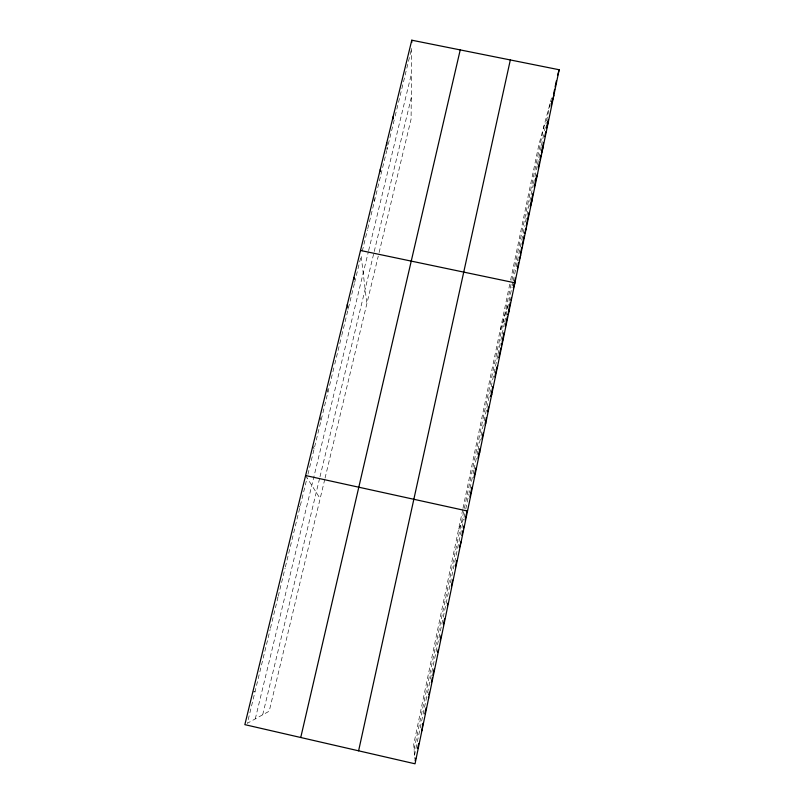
<?xml version="1.0" encoding="UTF-8"?>
<svg xmlns="http://www.w3.org/2000/svg" width="804" height="804" viewBox="0 0 804 804"><rect width="100%" height="100%" fill="white"/><g stroke="black" fill="none" stroke-linecap="round" stroke-linejoin="round"><path stroke-width="0.6" stroke-dasharray="4.02 3.01" d="M462.722 509.595L413.728 744.333L414.683 758.554M462.983 508.369L509.887 283.661M510.63 280.104L538.801 145.122L551.825 96.892M414.08 749.539L464.079 509.656M464.33 508.44L511.635 281.521M511.877 280.335L544.328 124.63M414.472 755.458L427.246 694.073M427.497 692.877L463.245 521.113M463.988 517.525L465.506 510.228M465.757 509.002L468.802 494.39M469.054 493.174L469.566 490.741M470.059 488.34L472.822 475.104M473.064 473.898L473.817 470.29M474.069 469.084L476.802 455.928M477.053 454.742L477.797 451.175M478.048 449.989L480.762 436.904M481.013 435.718L483.827 422.2M484.078 420.974L486.641 408.683M486.892 407.467L497.696 355.559M497.937 354.373L501.897 335.389M502.138 334.203L503.123 329.459M503.636 326.997L504.409 323.308M504.661 322.082L508.5 303.651L499.827 331.831M508.992 301.259L511.977 286.927M512.228 285.732L512.972 282.144M513.223 280.948L515.937 267.923M516.178 266.737L517.163 262.014M517.404 260.838L524.721 225.713M525.474 222.085L533.233 184.799M533.484 183.603L537.193 165.785M537.434 164.609L540.137 151.614M540.389 150.428L541.152 146.75M541.404 145.524L544.218 132.037M544.469 130.811L546.248 122.268M546.499 121.052L550.539 101.656M262.687 714.796L319.701 477.998M319.982 476.802L373.95 252.677M374.232 251.501L411.276 97.646M324.766 479.345L269.209 711.198L247.33 723.278L270.164 629.492M325.047 478.139L378.262 256.074M379.106 252.556L411.085 119.103L411.718 48.079L394.503 118.811M255.28 718.887L368.343 251.843M368.624 250.657L411.487 73.586M270.456 628.286L277.963 597.442L276.013 596.859M278.264 596.216L285.088 568.197M285.38 566.981L307.078 477.877M307.962 474.259L334.474 365.358M334.765 364.152L341.479 336.574M341.77 335.389L354.383 283.591M354.664 282.415L361.147 255.823L366.855 303.681M362.292 251.109L367.448 229.924M367.74 228.748L380.684 175.573M380.965 174.388L386.744 150.66M394.201 120.027L387.036 149.464L386.945 147.243M458.652 529.092L463.737 518.751M252.798 692.063L255.139 691.199M298.354 505.294L299.932 507.203M305.61 475.546L320.143 498.611M312.766 446.18L314.133 448.913M319.841 417.165L321.097 420.311M326.836 388.523L327.972 392.061M347.7 307.007L348.112 309.329M373.89 197.171L374.242 202.005"/><path stroke-width="1.21" d="M411.769 42.451L411.789 40.2L559.152 69.747L415.035 763.8L244.848 724.645L411.789 40.2M415.145 760.614L415.648 758.202M417.648 748.554L418.653 743.73M422.894 723.319L421.899 730.736M424.874 713.801L426.11 707.852M428.844 694.706L429.346 692.264M431.376 682.506L432.391 677.631M432.894 675.189L434.16 669.099M437.677 652.195L438.17 649.783M440.17 640.155L441.175 635.341M443.396 624.628L444.632 618.688M447.346 605.613L447.848 603.241M451.396 586.156L452.662 580.056M455.436 566.709L456.682 560.689M459.436 547.434L461.245 541.223M461.918 535.474L462.913 530.72M463.405 528.339L463.898 525.967M465.134 520.017L466.37 514.068M467.124 510.429L466.621 512.872L467.516 511.053L305.61 475.546M469.918 496.962L471.958 487.174M473.978 477.465L475.988 467.797M477.988 458.129L478.491 455.707M479.988 448.531L478.742 454.501L479.807 451.838M481.968 438.984L483.214 433.014M485.184 423.497L486.41 417.598M487.636 411.708L488.621 406.985M490.832 396.342L492.852 386.623M494.872 376.895L496.128 370.825M496.882 367.207L496.38 369.609L497.686 365.77M498.882 357.599L500.872 347.991M501.374 345.589L501.867 343.187M502.862 338.434L504.088 332.504M505.324 326.575L507.294 317.077M508.55 311.037L510.339 302.455M510.841 300.003L511.354 297.56M515.374 278.214L513.384 287.752L514.902 282.827L360.504 250.476M517.354 268.667L518.59 262.707M520.56 253.25L521.786 247.351M522.268 244.999L524.228 235.572M526.238 225.914L529.022 212.527M533.032 193.211L530.278 206.437L532.007 200.467M534.278 187.201L535.524 181.191M536.268 177.614L535.776 179.985L537.564 173.684M538.248 168.106L539.484 162.167M539.976 159.795L540.961 155.041M541.464 152.619L543.504 142.78M544.79 136.63L545.805 131.715M547.082 125.595L548.338 119.515M551.122 106.148L551.624 103.716M552.378 100.098L551.876 102.5L553.856 95.264M553.624 94.098L554.619 89.294M555.122 86.892L556.368 80.882M358.604 750.815L510.329 59.958M300.746 737.509L460.23 49.908M557.695 75.124L559.152 69.747M546.579 128.027L548.489 121.092M541.514 152.75L543.062 147.232M524.721 233.21L526.379 227.582M519.093 260.315L520.68 255.029M507.786 314.706L509.233 310.133M502.118 341.991L503.495 337.78M490.983 396.402L491.797 394.101M485.083 424.834L485.837 422.793M428.331 697.148L428.673 698.103M347.278 304.686L347.7 307.007M353.931 277.41L354.222 279.41M380.322 169.212L380.443 171.332M386.774 142.79L386.855 145.011M393.136 116.68L393.196 119.012"/></g></svg>
